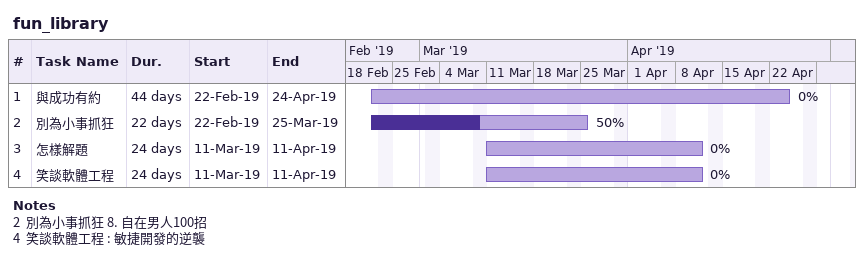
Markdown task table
fun_library

| ID | Task | Duration | Start | Finish | % complete |
|---|---|---|---|---|---|
| 1 | 與成功有約 | 44d | 2019-02-22 | 2019-04-24 | 0 |
| 2 | 別為小事抓狂 | 22d | 2019-02-22 | 2019-03-25 | 50 |
| 3 | 怎樣解題 | 24d | 2019-03-11 | 2019-04-11 | 0 |
| 4 | 笑談軟體工程 | 24d | 2019-03-11 | 2019-04-11 | 0 |

Notes
- 2: 別為小事抓狂 8. 自在男人100招
- 4: 笑談軟體工程 : 敏捷開發的逆襲
